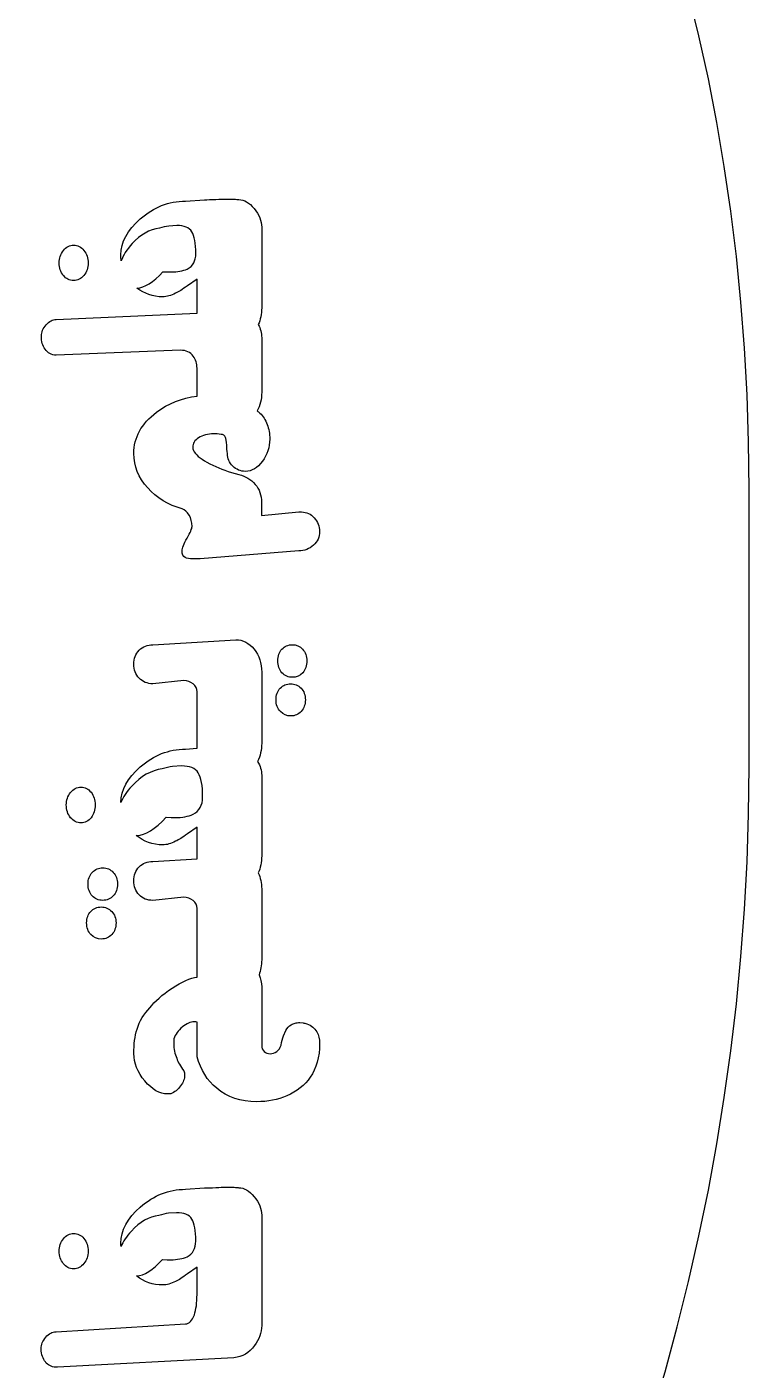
# Model space of a CAD drawing. Extents: x -11 to 3328, y 13 to 1701.
# Drawn here: x 1749.8 to 1840.2, y 1335.5 to 1503.5 of the extents above; entities that cross this region are included whole.
import ezdxf

# ---------------------------------------------------------------- set-up
doc = ezdxf.new("R2010")
doc.units = 0
doc.layers.add('H0107_Printing_Least_5', color=7, linetype='CONTINUOUS')

msp = doc.modelspace()

# ---------------------------------------------------------------- linework, layer by layer
at = {"layer": 'H0107_Printing_Least_5', "color": 1}
for points in [[(1769.647956, 1481.727463), (1772.043956, 1481.908463)], [(1774.439956, 1481.991463), (1774.687956, 1481.991463)], [(1774.687956, 1481.991463), (1774.919956, 1481.991463), (1775.100956, 1481.991463), (1775.728956, 1481.991463)], [(1768.555956, 1478.679463), (1767.563956, 1478.606463)], [(1779.178956, 1478.475463), (1779.178956, 1468.374463)], [(1766.828956, 1472.904463), (1767.380956, 1472.867463), (1767.856956, 1472.867463)], [(1753.448956, 1466.922463), (1771.091956, 1467.719463), (1771.091956, 1471.988463), (1769.900956, 1471.147463)], [(1779.178956, 1464.644463), (1779.178956, 1457.827464)], [(1769.042956, 1463.076463), (1753.448956, 1462.465463)], [(1771.091956, 1457.341464), (1771.091956, 1460.831463)], [(1774.098956, 1452.546464), (1773.621956, 1452.612464), (1773.209956, 1452.612464)], [(1840.169954, 1411.007465), (1840.169954, 1445.653464)], [(1779.162956, 1444.045464), (1779.162956, 1442.411464), (1783.817955, 1442.841464), (1783.998955, 1442.841464), (1784.163955, 1442.841464)], [(1783.817955, 1437.988464), (1771.487956, 1436.965464), (1771.058956, 1436.965464), (1770.628956, 1436.965464)], [(1765.578956, 1426.237464), (1775.927956, 1426.865464)], [(1769.440956, 1421.748464), (1765.578956, 1421.352464)], [(1779.178956, 1422.788464), (1779.178956, 1413.908465)], [(1769.647956, 1413.165465), (1771.091956, 1413.275465), (1771.091956, 1420.328464)], [(1769.142956, 1411.074465), (1768.040956, 1410.992465)], [(1779.178956, 1409.914465), (1779.178956, 1399.812465)], [(1765.565956, 1399.136465), (1771.091956, 1399.470465), (1771.091956, 1403.427465), (1769.900956, 1402.585465)], [(1767.223956, 1404.653465), (1767.836956, 1404.612465), (1768.365956, 1404.612465)], [(1779.178956, 1395.686465), (1779.178956, 1386.806465)], [(1769.437956, 1394.646465), (1765.566956, 1394.250465)], [(1771.091956, 1384.644465), (1771.091956, 1386.509465), (1771.091956, 1393.226465)], [(1779.178956, 1383.423465), (1779.178956, 1376.325466), (1779.178956, 1376.127466)], [(1771.091956, 1374.691466), (1771.091956, 1378.999466), (1770.957956, 1379.049466), (1770.723956, 1379.065466)], [(1783.937955, 1378.966466), (1784.349955, 1378.916466)], [(1768.186956, 1376.936466), (1768.186956, 1376.457466), (1768.186956, 1376.292466)], [(1781.912955, 1377.299466), (1782.209955, 1377.975466)], [(1767.811956, 1370.070466), (1767.629956, 1370.053466), (1767.399956, 1370.036466)], [(1769.647956, 1358.104466), (1772.043956, 1358.285466)], [(1774.439956, 1358.368466), (1774.687956, 1358.368466)], [(1774.687956, 1358.368466), (1774.919956, 1358.368466), (1775.100956, 1358.368466), (1775.728956, 1358.368466)], [(1768.522956, 1355.181466), (1767.518956, 1355.106466)], [(1779.178956, 1354.852466), (1779.178956, 1344.966466), (1779.178956, 1344.751466), (1779.178956, 1341.071466)], [(1766.774956, 1349.334466), (1767.333956, 1349.297466), (1767.814956, 1349.297466)], [(1771.091956, 1344.966466), (1771.091956, 1348.366466), (1769.900956, 1347.524466)], [(1753.446956, 1340.291466), (1769.638956, 1341.274466)], [(1751.581956, 1337.867467), (1751.581956, 1337.999467), (1751.581956, 1338.164467)], [(1775.712956, 1337.043467), (1753.644956, 1335.839467)]]:
    msp.add_lwpolyline(points, dxfattribs=at)
for points in [[(1755.641956, 1471.790463)], [(1778.229956, 1425.676464)], [(1784.303955, 1425.676464)], [(1784.113955, 1420.791464)], [(1756.566956, 1403.939465)], [(1759.289956, 1398.327465)], [(1757.812956, 1389.967465)], [(1753.842956, 1350.363466)]]:
    msp.add_lwpolyline(points, close=True, dxfattribs=at)
for points in [[(1840.169954, 1445.653464), (1840.169954, 1573.248461), (1751.840956, 1661.578458), (1624.245959, 1661.578458)], [(1763.996956, 1479.515463), (1765.670956, 1480.989463), (1767.555956, 1481.727463), (1769.647956, 1481.727463)], [(1772.043956, 1481.908463), (1772.407956, 1481.908463), (1772.875956, 1481.922463), (1773.448956, 1481.949463)], [(1773.448956, 1481.949463), (1774.020956, 1481.977463), (1774.351956, 1481.991463), (1774.439956, 1481.991463)], [(1775.728956, 1481.991463), (1776.003956, 1481.958463), (1776.207956, 1481.936463), (1776.340956, 1481.925463)], [(1776.340956, 1481.925463), (1776.977956, 1481.925463), (1777.610956, 1481.551463), (1778.238956, 1480.802463)], [(1778.238956, 1480.802463), (1778.865956, 1480.054463), (1779.178956, 1479.278463), (1779.178956, 1478.475463)], [(1761.551956, 1474.992463), (1761.551956, 1476.588463), (1762.365956, 1478.095463), (1763.996956, 1479.515463)], [(1766.388956, 1478.350463), (1765.142956, 1478.179463), (1764.005956, 1477.533463), (1762.977956, 1476.413463)], [(1767.563956, 1478.606463), (1767.172956, 1478.557463), (1766.780956, 1478.472463), (1766.388956, 1478.350463)], [(1770.445956, 1477.893463), (1770.114956, 1478.417463), (1769.484956, 1478.679463), (1768.555956, 1478.679463)], [(1770.939956, 1475.170463), (1770.939956, 1476.462463), (1770.773956, 1477.369463), (1770.445956, 1477.893463)], [(1753.842956, 1473.985463), (1753.842956, 1474.580463), (1754.019956, 1475.100463), (1754.371956, 1475.545463)], [(1754.371956, 1475.545463), (1754.723956, 1475.991463), (1755.146956, 1476.214463), (1755.641956, 1476.214463)], [(1755.641956, 1476.214463), (1756.159956, 1476.214463), (1756.590956, 1475.999463), (1756.937956, 1475.570463)], [(1756.937956, 1475.570463), (1757.284956, 1475.141463), (1757.457956, 1474.613463), (1757.457956, 1473.985463)], [(1762.977956, 1476.413463), (1762.280956, 1475.653463), (1761.840956, 1474.941463), (1761.615956, 1474.271463)], [(1754.362956, 1472.434463), (1754.016956, 1472.863463), (1753.842956, 1473.380463), (1753.842956, 1473.985463)], [(1757.457956, 1473.985463), (1757.457956, 1473.380463), (1757.282956, 1472.863463), (1756.929956, 1472.434463)], [(1761.615956, 1474.271463), (1761.587956, 1474.508463), (1761.551956, 1474.741463), (1761.551956, 1474.992463)], [(1769.875956, 1473.233463), (1770.585956, 1473.598463), (1770.939956, 1474.244463), (1770.939956, 1475.170463)], [(1755.641956, 1471.790463), (1755.135956, 1471.790463), (1754.709956, 1472.005463), (1754.362956, 1472.434463)], [(1756.929956, 1472.434463), (1756.577956, 1472.005463), (1756.147956, 1471.790463), (1755.641956, 1471.790463)], [(1763.574956, 1470.862463), (1764.517956, 1470.883463), (1765.602956, 1471.561463), (1766.828956, 1472.904463)], [(1767.856956, 1472.867463), (1768.639956, 1472.867463), (1769.313956, 1472.990463), (1769.875956, 1473.233463)], [(1766.808956, 1469.760463), (1765.572956, 1469.760463), (1764.500956, 1470.142463), (1763.574956, 1470.862463)], [(1769.049956, 1470.569463), (1768.834956, 1470.426463), (1768.621956, 1470.304463), (1768.412956, 1470.206463)], [(1769.900956, 1471.147463), (1769.548956, 1470.905463), (1769.264956, 1470.712463), (1769.049956, 1470.569463)], [(1768.412956, 1470.206463), (1767.828956, 1469.909463), (1767.293956, 1469.760463), (1766.808956, 1469.760463)], [(1779.178956, 1468.374463), (1779.178956, 1467.594463), (1779.032956, 1466.900463), (1778.754956, 1466.284463)], [(1751.615956, 1464.859463), (1751.615956, 1465.343463), (1751.815956, 1465.808463), (1752.217956, 1466.253463)], [(1752.217956, 1466.253463), (1752.619956, 1466.699463), (1753.029956, 1466.922463), (1753.448956, 1466.922463)], [(1778.754956, 1466.284463), (1779.027956, 1465.806463), (1779.178956, 1465.265463), (1779.178956, 1464.644463)], [(1752.077956, 1463.208463), (1751.769956, 1463.626463), (1751.615956, 1464.176463), (1751.615956, 1464.859463)], [(1753.448956, 1462.465463), (1752.886956, 1462.465463), (1752.429956, 1462.713463), (1752.077956, 1463.208463)], [(1770.612956, 1462.333463), (1770.237956, 1462.828463), (1769.714956, 1463.076463), (1769.042956, 1463.076463)], [(1771.091956, 1460.831463), (1771.091956, 1461.414463), (1770.931956, 1461.915463), (1770.612956, 1462.333463)], [(1766.012956, 1455.311464), (1767.490956, 1456.427464), (1769.185956, 1457.100464), (1771.091956, 1457.341464)], [(1779.178956, 1457.827464), (1779.178956, 1456.939464), (1778.989956, 1456.161464), (1778.627956, 1455.486464)], [(1763.185956, 1450.153464), (1763.185956, 1452.166464), (1764.127956, 1453.885464), (1766.012956, 1455.311464)], [(1778.627956, 1455.486464), (1778.740956, 1455.397464), (1778.855956, 1455.314464), (1778.965956, 1455.220464)], [(1778.965956, 1455.220464), (1779.349956, 1454.834464), (1779.649956, 1454.361464), (1779.864956, 1453.800464)], [(1779.864956, 1453.800464), (1780.078955, 1453.239464), (1780.186955, 1452.623464), (1780.186955, 1451.952464)], [(1771.286956, 1452.125464), (1770.793956, 1451.800464), (1770.546956, 1451.412464), (1770.546956, 1450.961464)], [(1773.209956, 1452.612464), (1772.420956, 1452.612464), (1771.779956, 1452.449464), (1771.286956, 1452.125464)], [(1774.640956, 1452.166464), (1774.541956, 1452.419464), (1774.360956, 1452.546464), (1774.098956, 1452.546464)], [(1774.804956, 1451.209464), (1774.750956, 1451.715464), (1774.695956, 1452.034464), (1774.640956, 1452.166464)], [(1780.186955, 1451.952464), (1780.186955, 1450.950464), (1779.880956, 1450.029464), (1779.269956, 1449.187464)], [(1770.546956, 1450.961464), (1770.546956, 1450.686464), (1770.661956, 1450.417464), (1770.892956, 1450.153464)], [(1774.903956, 1450.153464), (1774.837956, 1450.516464), (1774.804956, 1450.868464), (1774.804956, 1451.209464)], [(1764.914956, 1445.845464), (1763.761956, 1447.154464), (1763.185956, 1448.590464), (1763.185956, 1450.153464)], [(1770.892956, 1450.153464), (1771.265956, 1449.690464), (1771.996956, 1449.200464), (1773.083956, 1448.683464)], [(1773.083956, 1448.683464), (1773.995956, 1448.254464), (1775.077956, 1447.864464), (1776.328956, 1447.512464)], [(1775.563956, 1448.576464), (1775.124956, 1449.011464), (1774.903956, 1449.536464), (1774.903956, 1450.153464)], [(1777.131956, 1447.924464), (1776.526956, 1447.924464), (1776.004956, 1448.142464), (1775.563956, 1448.576464)], [(1779.269956, 1449.187464), (1778.658956, 1448.345464), (1777.946956, 1447.924464), (1777.131956, 1447.924464)], [(1776.328956, 1447.512464), (1777.163956, 1447.313464), (1777.844956, 1446.909464), (1778.371956, 1446.299464)], [(1769.228956, 1443.220464), (1767.472956, 1443.726464), (1766.034956, 1444.601464), (1764.914956, 1445.845464)], [(1778.371956, 1446.299464), (1778.898956, 1445.688464), (1779.162956, 1444.937464), (1779.162956, 1444.045464)], [(1770.093956, 1442.453464), (1769.846956, 1442.854464), (1769.558956, 1443.110464), (1769.228956, 1443.220464)], [(1770.463956, 1441.025464), (1770.463956, 1441.575464), (1770.340956, 1442.051464), (1770.093956, 1442.453464)], [(1784.163955, 1442.841464), (1784.790955, 1442.841464), (1785.324955, 1442.596464), (1785.764955, 1442.108464)], [(1785.764955, 1442.108464), (1786.204955, 1441.620464), (1786.425955, 1441.053464), (1786.425955, 1440.406464)], [(1769.844956, 1439.564464), (1770.257956, 1440.274464), (1770.463956, 1440.761464), (1770.463956, 1441.025464)], [(1786.425955, 1440.406464), (1786.425955, 1439.715464), (1786.171955, 1439.139464), (1785.665955, 1438.679464)], [(1769.226956, 1437.988464), (1769.226956, 1438.329464), (1769.432956, 1438.855464), (1769.844956, 1439.564464)], [(1785.665955, 1438.679464), (1785.159955, 1438.218464), (1784.542955, 1437.988464), (1783.817955, 1437.988464)], [(1769.621956, 1437.130464), (1769.358956, 1437.284464), (1769.226956, 1437.570464), (1769.226956, 1437.988464)], [(1770.628956, 1436.965464), (1770.145956, 1436.965464), (1769.809956, 1437.019464), (1769.621956, 1437.130464)], [(1775.927956, 1426.865464), (1776.829956, 1426.865464), (1777.597956, 1426.469464), (1778.229956, 1425.676464)], [(1763.185956, 1423.811464), (1763.185956, 1424.504464), (1763.410956, 1425.082464), (1763.861956, 1425.544464)], [(1763.861956, 1425.544464), (1764.313956, 1426.006464), (1764.885956, 1426.237464), (1765.578956, 1426.237464)], [(1778.229956, 1425.676464), (1778.863956, 1424.884464), (1779.178956, 1423.921464), (1779.178956, 1422.788464)], [(1781.192955, 1424.224464), (1781.192955, 1424.829464), (1781.368955, 1425.313464), (1781.720955, 1425.676464)], [(1781.720955, 1425.676464), (1782.051955, 1426.050464), (1782.485955, 1426.237464), (1783.024955, 1426.237464)], [(1783.024955, 1426.237464), (1783.520955, 1426.237464), (1783.946955, 1426.050464), (1784.303955, 1425.676464)], [(1784.303955, 1425.676464), (1784.661955, 1425.302464), (1784.839955, 1424.818464), (1784.839955, 1424.224464)], [(1763.853956, 1422.045464), (1763.408956, 1422.507464), (1763.185956, 1423.095464), (1763.185956, 1423.811464)], [(1781.720955, 1422.722464), (1781.368955, 1423.128464), (1781.192955, 1423.629464), (1781.192955, 1424.224464)], [(1784.839955, 1424.224464), (1784.839955, 1423.629464), (1784.663955, 1423.128464), (1784.311955, 1422.722464)], [(1765.578956, 1421.352464), (1764.874956, 1421.352464), (1764.298956, 1421.583464), (1763.853956, 1422.045464)], [(1770.588956, 1421.335464), (1770.252956, 1421.610464), (1769.870956, 1421.748464), (1769.440956, 1421.748464)], [(1783.024955, 1422.160464), (1782.518955, 1422.160464), (1782.083955, 1422.347464), (1781.720955, 1422.722464)], [(1784.311955, 1422.722464), (1783.959955, 1422.347464), (1783.530955, 1422.160464), (1783.024955, 1422.160464)], [(1771.091956, 1420.328464), (1771.091956, 1420.724464), (1770.923956, 1421.060464), (1770.588956, 1421.335464)], [(1780.977955, 1419.354465), (1780.977955, 1419.949465), (1781.153955, 1420.430464), (1781.505955, 1420.799464)], [(1781.505955, 1420.799464), (1781.857955, 1421.167464), (1782.292955, 1421.352464), (1782.810955, 1421.352464)], [(1782.810955, 1421.352464), (1783.305955, 1421.352464), (1783.739955, 1421.165464), (1784.113955, 1420.791464)], [(1784.113955, 1420.791464), (1784.466955, 1420.416464), (1784.642955, 1419.938465), (1784.642955, 1419.354465)], [(1781.522955, 1417.877465), (1781.159955, 1418.246465), (1780.977955, 1418.738465), (1780.977955, 1419.354465)], [(1784.642955, 1419.354465), (1784.642955, 1418.760465), (1784.469955, 1418.273465), (1784.122955, 1417.894465)], [(1782.810955, 1417.324465), (1782.314955, 1417.324465), (1781.885955, 1417.509465), (1781.522955, 1417.877465)], [(1784.122955, 1417.894465), (1783.775955, 1417.514465), (1783.338955, 1417.324465), (1782.810955, 1417.324465)], [(1779.178956, 1413.908465), (1779.178956, 1413.052465), (1779.001956, 1412.301465), (1778.666956, 1411.643465)], [(1763.996956, 1410.954465), (1765.670956, 1412.428465), (1767.555956, 1413.165465), (1769.647956, 1413.165465)], [(1778.666956, 1411.643465), (1779.005956, 1411.081465), (1779.178956, 1410.505465), (1779.178956, 1409.914465)], [(1624.245959, 1164.868471), (1751.840956, 1164.868471), (1840.169954, 1283.412468), (1840.169954, 1411.007465)], [(1761.556956, 1406.505465), (1761.581956, 1408.073465), (1762.391956, 1409.556465), (1763.996956, 1410.954465)], [(1766.734956, 1410.707465), (1765.348956, 1410.517465), (1764.084956, 1409.800465), (1762.941956, 1408.554465)], [(1768.040956, 1410.992465), (1767.604956, 1410.938465), (1767.169956, 1410.843465), (1766.734956, 1410.707465)], [(1771.243956, 1410.200465), (1770.876956, 1410.782465), (1770.175956, 1411.074465), (1769.142956, 1411.074465)], [(1771.792956, 1407.172465), (1771.792956, 1408.609465), (1771.608956, 1409.616465), (1771.243956, 1410.200465)], [(1755.270956, 1407.760465), (1755.628956, 1408.205465), (1756.060956, 1408.429465), (1756.566956, 1408.429465)], [(1756.566956, 1408.429465), (1757.061956, 1408.429465), (1757.482956, 1408.211465), (1757.828956, 1407.776465)], [(1762.941956, 1408.554465), (1762.281956, 1407.833465), (1761.834956, 1407.153465), (1761.556956, 1406.505465)], [(1754.734956, 1406.200465), (1754.734956, 1406.794465), (1754.913956, 1407.314465), (1755.270956, 1407.760465)], [(1757.828956, 1407.776465), (1758.176956, 1407.341465), (1758.348956, 1406.816465), (1758.348956, 1406.200465)], [(1770.610956, 1405.019465), (1771.399956, 1405.425465), (1771.792956, 1406.143465), (1771.792956, 1407.172465)], [(1755.270956, 1404.599465), (1754.913956, 1405.039465), (1754.734956, 1405.573465), (1754.734956, 1406.200465)], [(1758.348956, 1406.200465), (1758.348956, 1405.573465), (1758.181956, 1405.039465), (1757.845956, 1404.599465)], [(1768.365956, 1404.612465), (1769.236956, 1404.612465), (1769.985956, 1404.748465), (1770.610956, 1405.019465)], [(1756.566956, 1403.939465), (1756.060956, 1403.939465), (1755.628956, 1404.159465), (1755.270956, 1404.599465)], [(1757.845956, 1404.599465), (1757.510956, 1404.159465), (1757.083956, 1403.939465), (1756.566956, 1403.939465)], [(1763.552956, 1402.378465), (1764.613956, 1402.378465), (1765.837956, 1403.136465), (1767.223956, 1404.653465)], [(1766.808956, 1401.199465), (1765.525956, 1401.199465), (1764.418956, 1401.610465), (1763.468956, 1402.386465)], [(1763.468956, 1402.386465), (1763.497956, 1402.385465), (1763.523956, 1402.378465), (1763.552956, 1402.378465)], [(1768.412956, 1401.644465), (1767.828956, 1401.347465), (1767.293956, 1401.199465), (1766.808956, 1401.199465)], [(1769.049956, 1402.007465), (1768.834956, 1401.865465), (1768.621956, 1401.743465), (1768.412956, 1401.644465)], [(1769.900956, 1402.585465), (1769.548956, 1402.343465), (1769.264956, 1402.151465), (1769.049956, 1402.007465)], [(1757.986956, 1397.757465), (1758.338956, 1398.137465), (1758.773956, 1398.327465), (1759.289956, 1398.327465)], [(1759.289956, 1398.327465), (1759.807956, 1398.327465), (1760.244956, 1398.137465), (1760.602956, 1397.757465)], [(1763.168956, 1396.709465), (1763.168956, 1397.402465), (1763.394956, 1397.980465), (1763.846956, 1398.442465)], [(1763.846956, 1398.442465), (1764.298956, 1398.904465), (1764.870956, 1399.136465), (1765.565956, 1399.136465)], [(1779.178956, 1399.812465), (1779.178956, 1399.013465), (1779.032956, 1398.311465), (1778.753956, 1397.695465)], [(1757.457956, 1396.296465), (1757.457956, 1396.890465), (1757.634956, 1397.377465), (1757.986956, 1397.757465)], [(1760.602956, 1397.757465), (1760.959956, 1397.377465), (1761.138956, 1396.890465), (1761.138956, 1396.296465)], [(1763.838956, 1394.943465), (1763.391956, 1395.405465), (1763.168956, 1395.994465), (1763.168956, 1396.709465)], [(1778.753956, 1397.695465), (1779.028956, 1397.097465), (1779.178956, 1396.432465), (1779.178956, 1395.686465)], [(1757.977956, 1394.819465), (1757.630956, 1395.199465), (1757.457956, 1395.691465), (1757.457956, 1396.296465)], [(1759.289956, 1394.250465), (1758.761956, 1394.250465), (1758.324956, 1394.439465), (1757.977956, 1394.819465)], [(1760.618956, 1394.819465), (1760.272956, 1394.439465), (1759.829956, 1394.250465), (1759.289956, 1394.250465)], [(1761.138956, 1396.296465), (1761.138956, 1395.691465), (1760.964956, 1395.199465), (1760.618956, 1394.819465)], [(1765.566956, 1394.250465), (1764.861956, 1394.250465), (1764.285956, 1394.481465), (1763.838956, 1394.943465)], [(1757.804956, 1392.863465), (1758.134956, 1393.237465), (1758.569956, 1393.425465), (1759.108956, 1393.425465)], [(1759.108956, 1393.425465), (1759.614956, 1393.425465), (1760.049956, 1393.235465), (1760.412956, 1392.855465)], [(1770.586956, 1394.233465), (1770.250956, 1394.508465), (1769.867956, 1394.646465), (1769.437956, 1394.646465)], [(1771.091956, 1393.226465), (1771.091956, 1393.623465), (1770.923956, 1393.958465), (1770.586956, 1394.233465)], [(1757.276956, 1391.444465), (1757.276956, 1392.027465), (1757.452956, 1392.500465), (1757.804956, 1392.863465)], [(1757.812956, 1389.967465), (1757.454956, 1390.335465), (1757.276956, 1390.827465), (1757.276956, 1391.444465)], [(1760.412956, 1392.855465), (1760.775956, 1392.475465), (1760.956956, 1392.005465), (1760.956956, 1391.444465)], [(1760.956956, 1391.444465), (1760.956956, 1390.849465), (1760.783956, 1390.363465), (1760.436956, 1389.983465)], [(1759.108956, 1389.414465), (1758.601956, 1389.414465), (1758.170956, 1389.598465), (1757.812956, 1389.967465)], [(1760.436956, 1389.983465), (1760.090956, 1389.604465), (1759.647956, 1389.414465), (1759.108956, 1389.414465)], [(1779.178956, 1386.806465), (1779.178956, 1386.115465), (1779.064956, 1385.492465), (1778.846956, 1384.930465)], [(1778.846956, 1384.930465), (1779.063956, 1384.480465), (1779.178956, 1383.979465), (1779.178956, 1383.423465)], [(1765.182956, 1380.815465), (1765.787956, 1381.629465), (1766.717956, 1382.446465), (1767.971956, 1383.266465)], [(1767.971956, 1383.266465), (1769.226956, 1384.085465), (1770.266956, 1384.545465), (1771.091956, 1384.644465)], [(1763.581956, 1378.124466), (1763.911956, 1379.169466), (1764.444956, 1380.066465), (1765.182956, 1380.815465)], [(1763.185956, 1375.104466), (1763.185956, 1376.259466), (1763.317956, 1377.266466), (1763.581956, 1378.124466)], [(1769.263956, 1378.413466), (1768.734956, 1377.978466), (1768.375956, 1377.486466), (1768.186956, 1376.936466)], [(1770.723956, 1379.065466), (1770.279956, 1379.065466), (1769.792956, 1378.847466), (1769.263956, 1378.413466)], [(1782.209955, 1377.975466), (1782.351955, 1378.273466), (1782.576955, 1378.514466), (1782.884955, 1378.702466)], [(1782.884955, 1378.702466), (1783.048955, 1378.790466), (1783.210955, 1378.856466), (1783.370955, 1378.900466)], [(1783.370955, 1378.900466), (1783.529955, 1378.944466), (1783.718955, 1378.966466), (1783.937955, 1378.966466)], [(1784.349955, 1378.916466), (1784.514955, 1378.906466), (1784.679955, 1378.867466), (1784.843955, 1378.801466)], [(1784.843955, 1378.801466), (1785.392955, 1378.603466), (1785.804955, 1378.267466), (1786.078955, 1377.794466)], [(1781.600955, 1376.127466), (1781.698955, 1376.600466), (1781.802955, 1376.991466), (1781.912955, 1377.299466)], [(1786.425955, 1376.325466), (1786.425955, 1374.663466), (1786.034955, 1373.260466), (1785.254955, 1372.116466)], [(1786.078955, 1377.794466), (1786.309955, 1377.398466), (1786.425955, 1376.908466), (1786.425955, 1376.325466)], [(1764.559956, 1371.662466), (1763.643956, 1372.746466), (1763.185956, 1373.893466), (1763.185956, 1375.104466)], [(1768.186956, 1376.292466), (1768.186956, 1375.676466), (1768.306956, 1375.076466), (1768.544956, 1374.493466)], [(1773.548956, 1370.746466), (1772.371956, 1371.726466), (1771.552956, 1373.041466), (1771.091956, 1374.691466)], [(1779.178956, 1376.127466), (1779.178956, 1375.786466), (1779.283956, 1375.524466), (1779.491956, 1375.343466)], [(1779.491956, 1375.343466), (1779.700956, 1375.161466), (1779.958956, 1375.071466), (1780.265955, 1375.071466)], [(1780.265955, 1375.071466), (1780.529955, 1375.071466), (1780.792955, 1375.164466), (1781.056955, 1375.351466)], [(1781.056955, 1375.351466), (1781.319955, 1375.538466), (1781.500955, 1375.797466), (1781.600955, 1376.127466)], [(1768.544956, 1374.493466), (1768.707956, 1374.031466), (1769.001956, 1373.502466), (1769.425956, 1372.908466)], [(1767.399956, 1370.036466), (1766.422956, 1370.036466), (1765.475956, 1370.578466), (1764.559956, 1371.662466)], [(1769.540956, 1372.397466), (1769.540956, 1371.968466), (1769.372956, 1371.516466), (1769.037956, 1371.043466)], [(1769.425956, 1372.908466), (1769.501956, 1372.776466), (1769.540956, 1372.606466), (1769.540956, 1372.397466)], [(1785.254955, 1372.116466), (1784.572955, 1371.115466), (1783.594955, 1370.339466), (1782.319955, 1369.789466)], [(1769.037956, 1371.043466), (1768.702956, 1370.570466), (1768.293956, 1370.245466), (1767.811956, 1370.070466)], [(1778.560956, 1369.062466), (1776.570956, 1369.062466), (1774.899956, 1369.624466), (1773.548956, 1370.746466)], [(1782.319955, 1369.789466), (1781.208955, 1369.304466), (1779.955956, 1369.062466), (1778.560956, 1369.062466)], [(1763.996956, 1355.892466), (1765.670956, 1357.367466), (1767.555956, 1358.104466), (1769.647956, 1358.104466)], [(1772.043956, 1358.285466), (1772.407956, 1358.285466), (1772.875956, 1358.299466), (1773.448956, 1358.327466)], [(1773.448956, 1358.327466), (1774.020956, 1358.354466), (1774.351956, 1358.368466), (1774.439956, 1358.368466)], [(1775.728956, 1358.368466), (1776.003956, 1358.335466), (1776.207956, 1358.313466), (1776.340956, 1358.302466)], [(1776.340956, 1358.302466), (1776.977956, 1358.302466), (1777.610956, 1357.928466), (1778.238956, 1357.180466)], [(1778.238956, 1357.180466), (1778.865956, 1356.431466), (1779.178956, 1355.656466), (1779.178956, 1354.852466)], [(1761.551956, 1351.370466), (1761.551956, 1352.965466), (1762.365956, 1354.473466), (1763.996956, 1355.892466)], [(1766.329956, 1354.847466), (1765.067956, 1354.674466), (1763.915956, 1354.021466), (1762.875956, 1352.887466)], [(1767.518956, 1355.106466), (1767.121956, 1355.057466), (1766.725956, 1354.971466), (1766.329956, 1354.847466)], [(1770.435956, 1354.385466), (1770.101956, 1354.916466), (1769.462956, 1355.181466), (1768.522956, 1355.181466)], [(1762.875956, 1352.887466), (1762.251956, 1352.206466), (1761.838956, 1351.565466), (1761.588956, 1350.955466)], [(1770.935956, 1351.628466), (1770.935956, 1352.936466), (1770.768956, 1353.854466), (1770.435956, 1354.385466)], [(1753.842956, 1350.363466), (1753.842956, 1350.957466), (1754.019956, 1351.477466), (1754.371956, 1351.923466)], [(1754.371956, 1351.923466), (1754.723956, 1352.368466), (1755.146956, 1352.591466), (1755.641956, 1352.591466)], [(1755.641956, 1352.591466), (1756.159956, 1352.591466), (1756.590956, 1352.377466), (1756.937956, 1351.948466)], [(1756.937956, 1351.948466), (1757.284956, 1351.518466), (1757.457956, 1350.990466), (1757.457956, 1350.363466)], [(1761.588956, 1350.955466), (1761.578956, 1351.095466), (1761.551956, 1351.226466), (1761.551956, 1351.370466)], [(1769.859956, 1349.667466), (1770.577956, 1350.037466), (1770.935956, 1350.690466), (1770.935956, 1351.628466)], [(1754.362956, 1348.811466), (1754.016956, 1349.241466), (1753.842956, 1349.758466), (1753.842956, 1350.363466)], [(1757.457956, 1350.363466), (1757.457956, 1349.758466), (1757.282956, 1349.241466), (1756.929956, 1348.811466)], [(1767.814956, 1349.297466), (1768.607956, 1349.297466), (1769.289956, 1349.421466), (1769.859956, 1349.667466)], [(1755.641956, 1348.168466), (1755.135956, 1348.168466), (1754.709956, 1348.382466), (1754.362956, 1348.811466)], [(1756.929956, 1348.811466), (1756.577956, 1348.382466), (1756.147956, 1348.168466), (1755.641956, 1348.168466)], [(1763.534956, 1347.271466), (1764.476956, 1347.317466), (1765.556956, 1348.000466), (1766.774956, 1349.334466)], [(1766.808956, 1346.137466), (1765.554956, 1346.137466), (1764.469956, 1346.531466), (1763.534956, 1347.271466)], [(1768.412956, 1346.583466), (1767.828956, 1346.286466), (1767.293956, 1346.137466), (1766.808956, 1346.137466)], [(1769.049956, 1346.946466), (1768.834956, 1346.803466), (1768.621956, 1346.682466), (1768.412956, 1346.583466)], [(1769.900956, 1347.524466), (1769.548956, 1347.282466), (1769.264956, 1347.089466), (1769.049956, 1346.946466)], [(1770.757956, 1342.411466), (1770.979956, 1343.060466), (1771.091956, 1343.911466), (1771.091956, 1344.966466)], [(1769.638956, 1341.274466), (1770.116956, 1341.274466), (1770.489956, 1341.653466), (1770.757956, 1342.411466)], [(1779.178956, 1341.071466), (1779.178956, 1340.179466), (1778.880956, 1339.338467), (1778.283956, 1338.546467)], [(1751.581956, 1338.164467), (1751.581956, 1338.658467), (1751.777956, 1339.137467), (1752.167956, 1339.598467)], [(1752.167956, 1339.598467), (1752.558956, 1340.060466), (1752.985956, 1340.291466), (1753.446956, 1340.291466)], [(1752.235956, 1336.375467), (1751.900956, 1336.732467), (1751.682956, 1337.230467), (1751.581956, 1337.867467)], [(1778.283956, 1338.546467), (1777.619956, 1337.643467), (1776.762956, 1337.143467), (1775.712956, 1337.043467)], [(1753.644956, 1335.839467), (1753.041956, 1335.839467), (1752.571956, 1336.017467), (1752.235956, 1336.375467)]]:
    msp.add_open_spline(points, degree=3, dxfattribs=at)

doc.saveas('drawing.dxf')
